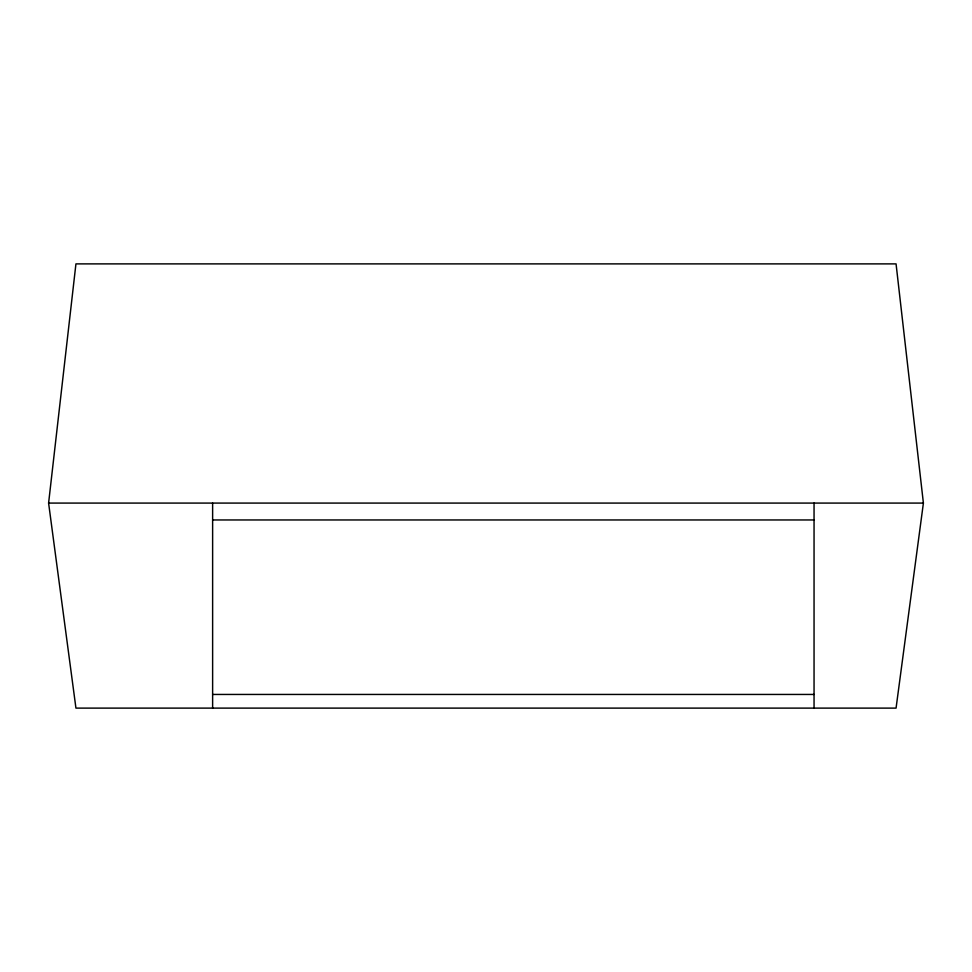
<?xml version="1.0" encoding="UTF-8"?>
<svg xmlns="http://www.w3.org/2000/svg" width="972" height="972" viewBox="0 0 972 972"><rect width="100%" height="100%" fill="white"/><g stroke="black" fill="none" stroke-linecap="round" stroke-linejoin="round"><path stroke-width="1.46" d="M48.6 503.083L75.938 263.886L896.063 263.886L923.4 503.083L896.063 708.114L75.938 708.114L48.6 503.083L923.4 503.083M212.625 519.959L814.05 519.959M212.625 694.445L814.05 694.445M814.05 503.083L814.05 708.114M212.625 503.083L212.625 708.114"/></g></svg>
